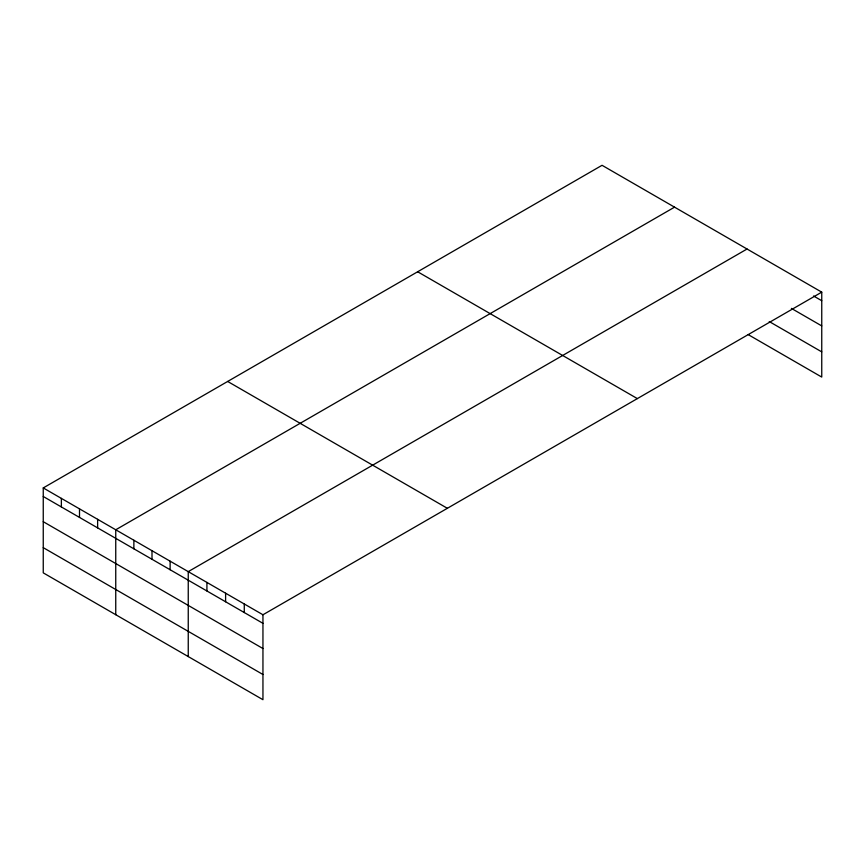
<?xml version="1.0" encoding="UTF-8"?>
<svg xmlns="http://www.w3.org/2000/svg" width="865" height="865" viewBox="0 0 865 865"><rect width="100%" height="100%" fill="white"/><g stroke="black" fill="none" stroke-linecap="round" stroke-linejoin="round"><path stroke-width="1.3" d="M821.75 292.143L602.051 165.302L43.25 487.925L43.25 572.857L262.949 699.699L262.949 614.766L821.75 292.143L821.75 377.075L748.225 334.625M674.549 207.157L115.748 529.78L115.748 614.723M747.057 249.012L188.246 571.635L188.246 656.578M813.576 295.992L821.75 300.706M791.399 308.394L821.75 325.91M769.234 321.553L821.75 351.871M417.644 271.761L637.343 398.603M227.657 381.454L447.356 508.296M43.25 487.925L262.949 614.766M43.25 496.488L262.949 623.33M43.25 521.692L262.949 648.534M43.25 547.653L262.949 674.495M244.276 603.975L244.276 612.55M225.603 593.195L225.603 601.77M206.919 582.415L206.919 590.99M170.124 561.169L170.124 569.743M152.002 550.702L152.002 559.277M133.87 540.247L133.87 548.81M97.626 519.314L97.626 527.877M79.504 508.847L79.504 517.421M61.372 498.381L61.372 506.955"/></g></svg>
